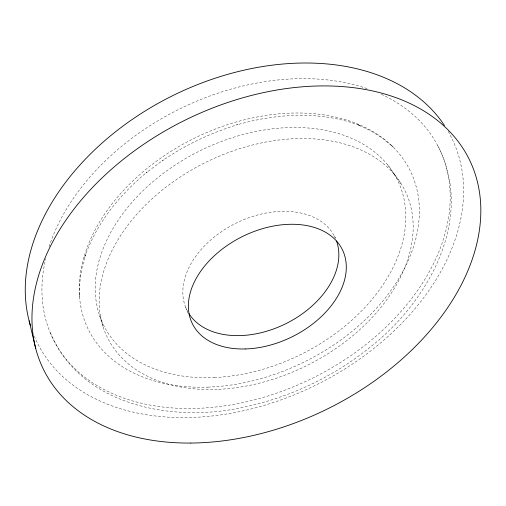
<?xml version="1.0" encoding="UTF-8"?>
<svg xmlns="http://www.w3.org/2000/svg" width="506" height="506" viewBox="0 0 506 506"><rect width="100%" height="100%" fill="white"/><g stroke="black" fill="none" stroke-linecap="round" stroke-linejoin="round"><path stroke-width="0.38" stroke-dasharray="2.53 1.9" d="M391.707 145.652L393.118 146.968L382.789 138.378L370.898 130.896L357.527 124.666L360.43 125.709C320.905 110.637 276.788 113.331 236.732 124.912L237.637 124.653C211.034 132.749 185.721 144.843 162.685 160.421L163.318 159.947L146.266 172.685L147.227 171.958C119.669 194.639 96.165 223.475 84.565 257.592L85.482 254.714L81.63 269.23L79.682 283.385L79.587 297.022L79.404 295.112M387.71 164.905L395.294 175.601M394.3 174.273L401.878 184.956M334.295 235.986L336.281 239.325M437.747 145.627L438.645 147.354C474.552 218.997 428.291 301.051 371.385 346.18L370.664 346.781C334.611 375.977 291.741 396.679 246.409 406.59L245.404 406.818C175.038 423.206 81.732 406.976 50.543 333.226L49.714 331.455M185.658 307.256L187.973 313.031M99.568 315.447L103.458 327.964M448.152 131.421A231.103 161.458 -26.3 0 1 316.244 384.921A231.103 161.458 -26.3 0 1 34.376 336.382M187.682 311.532A82.484 56.09 -26.3 0 1 235.72 223.329A82.484 56.09 -26.3 0 1 335.339 238.105M381.366 94.325A215.278 150.111 -26.3 0 1 311.588 378.627A215.278 150.111 -26.3 0 1 45.698 258.749M49.088 246.707A215.278 150.111 -26.3 0 1 368.419 89.088M218.706 389.323A165.917 113.477 -26.3 0 0 406.944 194.974A165.917 113.477 -26.3 0 0 142.844 207.776A165.917 113.477 -26.3 0 0 218.706 389.323M214.335 377.527A163.874 113.654 -26.3 0 0 399.398 184.298A163.874 113.654 -26.3 0 0 137.809 195.955A163.874 113.654 -26.3 0 0 214.335 377.527M207.839 387.128A179.434 124.628 -26.3 0 0 412.864 176.683A179.434 124.628 -26.3 0 0 127.17 186.55A179.434 124.628 -26.3 0 0 207.839 387.128"/><path stroke-width="0.76" d="M29.127 320.829L35.73 348.545M30.411 325.39A231.103 161.458 -26.3 0 1 175.645 94.224A231.103 161.458 -26.3 0 1 444.464 125.482M336.515 241.02A82.484 56.09 -26.3 0 1 285.435 323.884A82.484 56.09 -26.3 0 1 188.883 313.562M190.863 443.054A237.377 160.984 -26.3 0 0 475.058 173.64A237.377 160.984 -26.3 0 0 103.256 176.765A237.377 160.984 -26.3 0 0 190.863 443.054M245.189 348.957A83.629 55.945 -26.3 0 0 344.055 253.708A83.629 55.945 -26.3 0 0 212.773 257.231A83.629 55.945 -26.3 0 0 245.189 348.957"/></g></svg>
